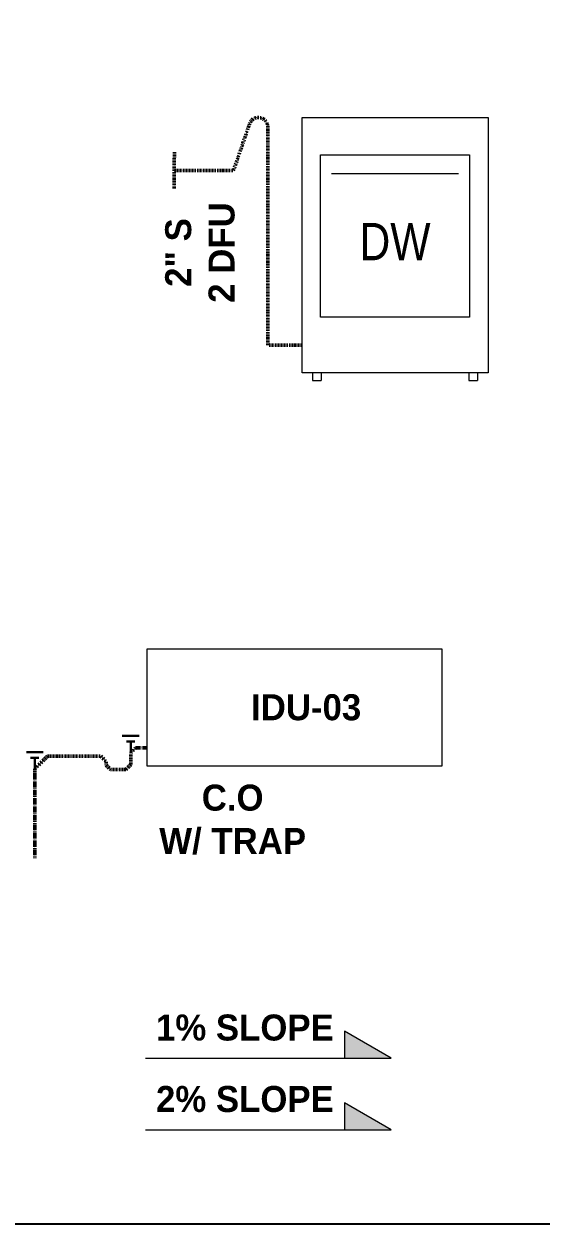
# Model space of a CAD drawing. Header units: inches. Extents: x 2025 to 34930, y -6955 to 4650.
# Drawn here: x 13629 to 13827.8, y -2790.8 to -2329.6 of the extents above; entities that cross this region are included whole.
import ezdxf
from ezdxf.enums import TextEntityAlignment as Align

# ---------------------------------------------------------------- set-up
doc = ezdxf.new("R2010")
doc.units = ezdxf.units.IN
doc.header["$MEASUREMENT"] = 0
doc.linetypes.add('CONTINU', pattern=[0])
doc.linetypes.add('DASHDOT', pattern=[1, 0.5, -0.25, 0, -0.25])
for name, color, linetype, lineweight in [('P-CDP PIPE', 62, 'DASHDOT', 50), ('P-DR-ACCESS.', 3, 'Continuous', 30), ('P-DR-KEY NOTES', 7, 'Continuous', 18), ('P-DR-TEXT', 7, 'Continuous', 25), ('P-IW-PIPE', 2, 'DASHDOT', 50), ('P-RISER-FIXT', 21, 'Continuous', 20)]:
    doc.layers.add(name, color=color, linetype=linetype, lineweight=lineweight)
doc.styles.add('ARIAL_NARROW', font='ARIALN.TTF')
doc.styles.add('BOO', font='GOTHIC.TTF', dxfattribs={"height": 6})
doc.styles.add('Century Gothic_B', font='GOTHICB.TTF', dxfattribs={"height": 6.659722})
doc.styles.add('DC_ROMANS', font='GOTHIC.TTF', dxfattribs={"width": 0.7})

# ---------------------------------------------------------------- blocks, each defined once
blk = doc.blocks.new('A$Cb49b8052')
for p, q in [((-6, 3), (-6, -3)), ((-4, 1.5), (-4, -1.5)), ((-4, 0), (0, 0))]:
    blk.add_line(p, q)
blk = doc.blocks.new('*U323')
at = {"layer": 'P-DR-KEY NOTES'}
h = blk.add_hatch(color=253, dxfattribs=at)
h.dxf.hatch_style = 1
h.paths.add_polyline_path([(8.1, -3.694), (8.1, -1.5), (11.9, -1.5)])
blk.add_line((-8.1, -1.5), (8.1, -1.5), dxfattribs=at)
blk.add_lwpolyline([(8.1, -3.694), (8.1, -1.5), (11.9, -1.5)], close=True, dxfattribs=at)
at = {"layer": 'P-DR-KEY NOTES', "color": 255, "style": 'DC_ROMANS', "width": 0.7}
blk.add_attdef('ARROW', text='', height=2.5, dxfattribs=at).set_placement((0, -2.5), align=Align.TOP_CENTER)
blk = doc.blocks.new('DW')
at = {"layer": 'P-RISER-FIXT', "linetype": 'ByBlock'}
for p, q in [((13735.91, -2365.58), (13807.44, -2365.58)), ((13735.91, -2463.72), (13735.91, -2365.58)), ((13807.44, -2365.58), (13807.44, -2463.72)), ((13743.08, -2379.93), (13800.27, -2379.93)), ((13743.08, -2442.21), (13743.08, -2379.93)), ((13800.27, -2379.93), (13800.27, -2442.21)), ((13747.3, -2387.1), (13796.05, -2387.1)), ((13800.27, -2442.21), (13743.08, -2442.21)), ((13807.44, -2463.72), (13735.91, -2463.72)), ((13739.95, -2463.72), (13739.95, -2466.65)), ((13739.95, -2466.65), (13743.25, -2466.65)), ((13743.25, -2463.72), (13743.25, -2466.65)), ((13800.1, -2463.72), (13800.1, -2466.65)), ((13800.1, -2466.65), (13803.39, -2466.65)), ((13803.39, -2463.72), (13803.39, -2466.65))]:
    blk.add_line(p, q, dxfattribs=at)
at = {"layer": 'P-RISER-FIXT', "style": 'ARIAL_NARROW'}
blk.add_text('DW', height=14.342, rotation=360, dxfattribs=at).set_placement((13771.67, -2413.21), align=Align.MIDDLE_CENTER)

msp = doc.modelspace()

# ---------------------------------------------------------------- linework, layer by layer
at = {"color": 2}
msp.add_lwpolyline([(13358.58, -2083.68), (14338.1, -2083.68), (14338.1, -2790.76), (13358.58, -2790.76)], close=True, dxfattribs=at)
at = {"layer": 'P-CDP PIPE'}
for p, q in [((13670.02, -2609.66), (13671.87, -2607.81)), ((13670.02, -2614.17), (13670.02, -2609.66)), ((13633.13, -2615.89), (13638.01, -2611.02)), ((13638.01, -2611.02), (13658.55, -2611.02)), ((13658.55, -2611.02), (13660.62, -2613.09)), ((13660.62, -2613.09), (13660.62, -2614.47)), ((13660.62, -2614.47), (13662.2, -2616.06)), ((13668.12, -2616.06), (13670.02, -2614.17)), ((13662.2, -2616.06), (13668.12, -2616.06))]:
    msp.add_line(p, q, dxfattribs=at)
at = {"layer": 'P-CDP PIPE', "ltscale": 0.7}
for p, q in [((13671.87, -2607.81), (13676.36, -2607.81)), ((13633.13, -2615.89), (13633.13, -2650.17))]:
    msp.add_line(p, q, dxfattribs=at)
at = {"layer": 'P-IW-PIPE'}
for p, q in [((13709.6, -2385.85), (13715.72, -2368.02)), ((13722.72, -2452.97), (13722.72, -2369.12)), ((13686.82, -2378.9), (13686.71, -2393.11)), ((13686.82, -2385.85), (13709.6, -2385.85)), ((13735.91, -2452.97), (13722.72, -2452.97))]:
    msp.add_line(p, q, dxfattribs=at)
msp.add_arc((13719.13, -2369.12), 3.59, 0, 162, dxfattribs=at)
at = {"layer": 'P-RISER-FIXT'}
msp.add_lwpolyline([(13676.36, -2569.73), (13789.62, -2569.73), (13789.62, -2614.78), (13676.36, -2614.78)], close=True, dxfattribs=at)

# ---------------------------------------------------------------- block references
at = {"layer": 'P-DR-ACCESS.', "xscale": 1.075195165280471, "yscale": 1.075195165280471, "zscale": 1.075195165280471, "rotation": 270}
for p in [(13670.02, -2609.66), (13633.13, -2615.89)]:
    msp.add_blockref('A$Cb49b8052', p, dxfattribs=at)
at = {"layer": 'P-DR-TEXT', "linetype": 'CONTINU'}
ref = msp.add_blockref('*U323', (13713.94, -2734.14), dxfattribs=dict(at, xscale=-4.722559208517841, yscale=4.722559208517839, zscale=4.722559208517842, rotation=180))
ref.add_attrib('ARROW', '1% SLOPE', dxfattribs={"height": 10, "style": 'Century Gothic_B'}).set_placement((13713.94, -2715.25), align=Align.MIDDLE_CENTER)
ref = msp.add_blockref('*U323', (13713.94, -2761.61), dxfattribs=dict(at, xscale=-4.722559208517841, yscale=4.722559208517839, zscale=4.722559208517842, rotation=180))
ref.add_attrib('ARROW', '2% SLOPE', dxfattribs={"height": 10, "style": 'Century Gothic_B'}).set_placement((13713.94, -2742.72), align=Align.MIDDLE_CENTER)
at = {"layer": 'P-RISER-FIXT'}
msp.add_blockref('DW', (0, 0), dxfattribs=at)

# ---------------------------------------------------------------- next in the draw order: texts
at = {"layer": 'P-DR-TEXT', "insert": (13696.69, -2417.43), "char_height": 10, "attachment_point": 5, "rotation": 90, "style": 'BOO', "bg_fill": 3, "box_fill_scale": 1.05, "bg_fill_color": 256, "bg_fill_transparency": 0}
msp.add_mtext('{\\fCentury Gothic|b1|i0|c0|p34;2" S\\P2 DFU}', dxfattribs=at)
at = {"layer": 'P-DR-TEXT', "char_height": 10, "attachment_point": 5, "style": 'BOO', "bg_fill": 3, "box_fill_scale": 1.05, "bg_fill_color": 256, "bg_fill_transparency": 0}
for s, insert in [('{\\fCentury Gothic|b1|i0|c0|p34;IDU-03}', (13737.5, -2592.25)), ('{\\fCentury Gothic|b1|i0|c0|p34;C.O\\PW/ TRAP}', (13709.23, -2635.39))]:
    msp.add_mtext(s, dxfattribs=dict(at, insert=insert))

doc.saveas('drawing.dxf')
